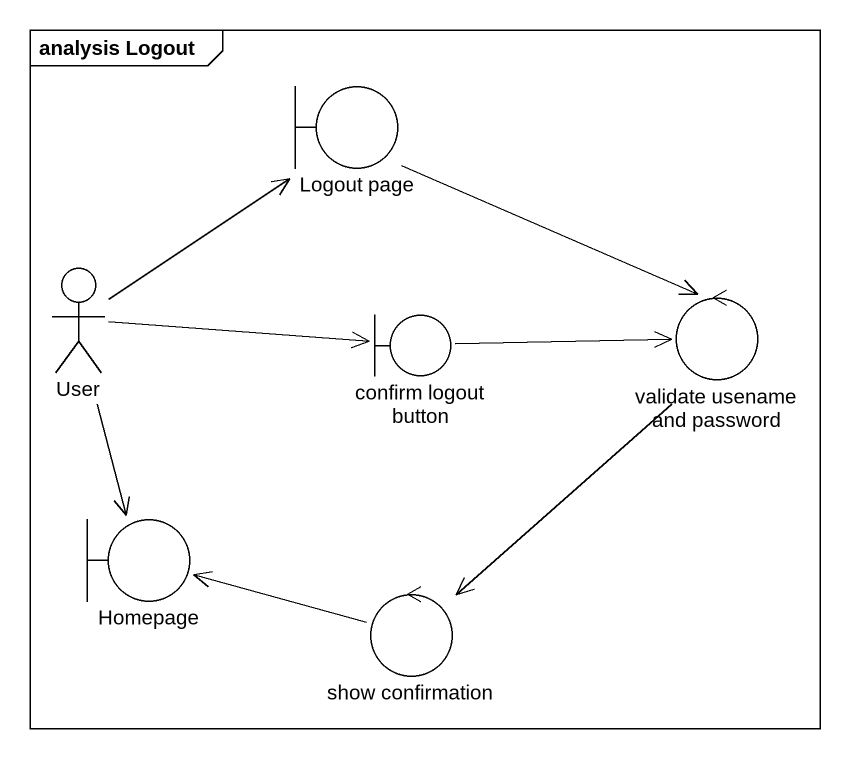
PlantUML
@startuml
mainframe analysis Logout
boundary "Logout page" as Logout_page
actor User
control "validate usename and password" as validate_usename_and
boundary "confirm logout button" as confirm_logout_button
boundary Homepage
control "show confirmation" as show_confirmation
Logout_page --> validate_usename_and
User -up-> Logout_page
User -right-> confirm_logout_button
User --> Homepage
validate_usename_and --> show_confirmation
confirm_logout_button -right-> validate_usename_and
show_confirmation -left-> Homepage
@enduml
